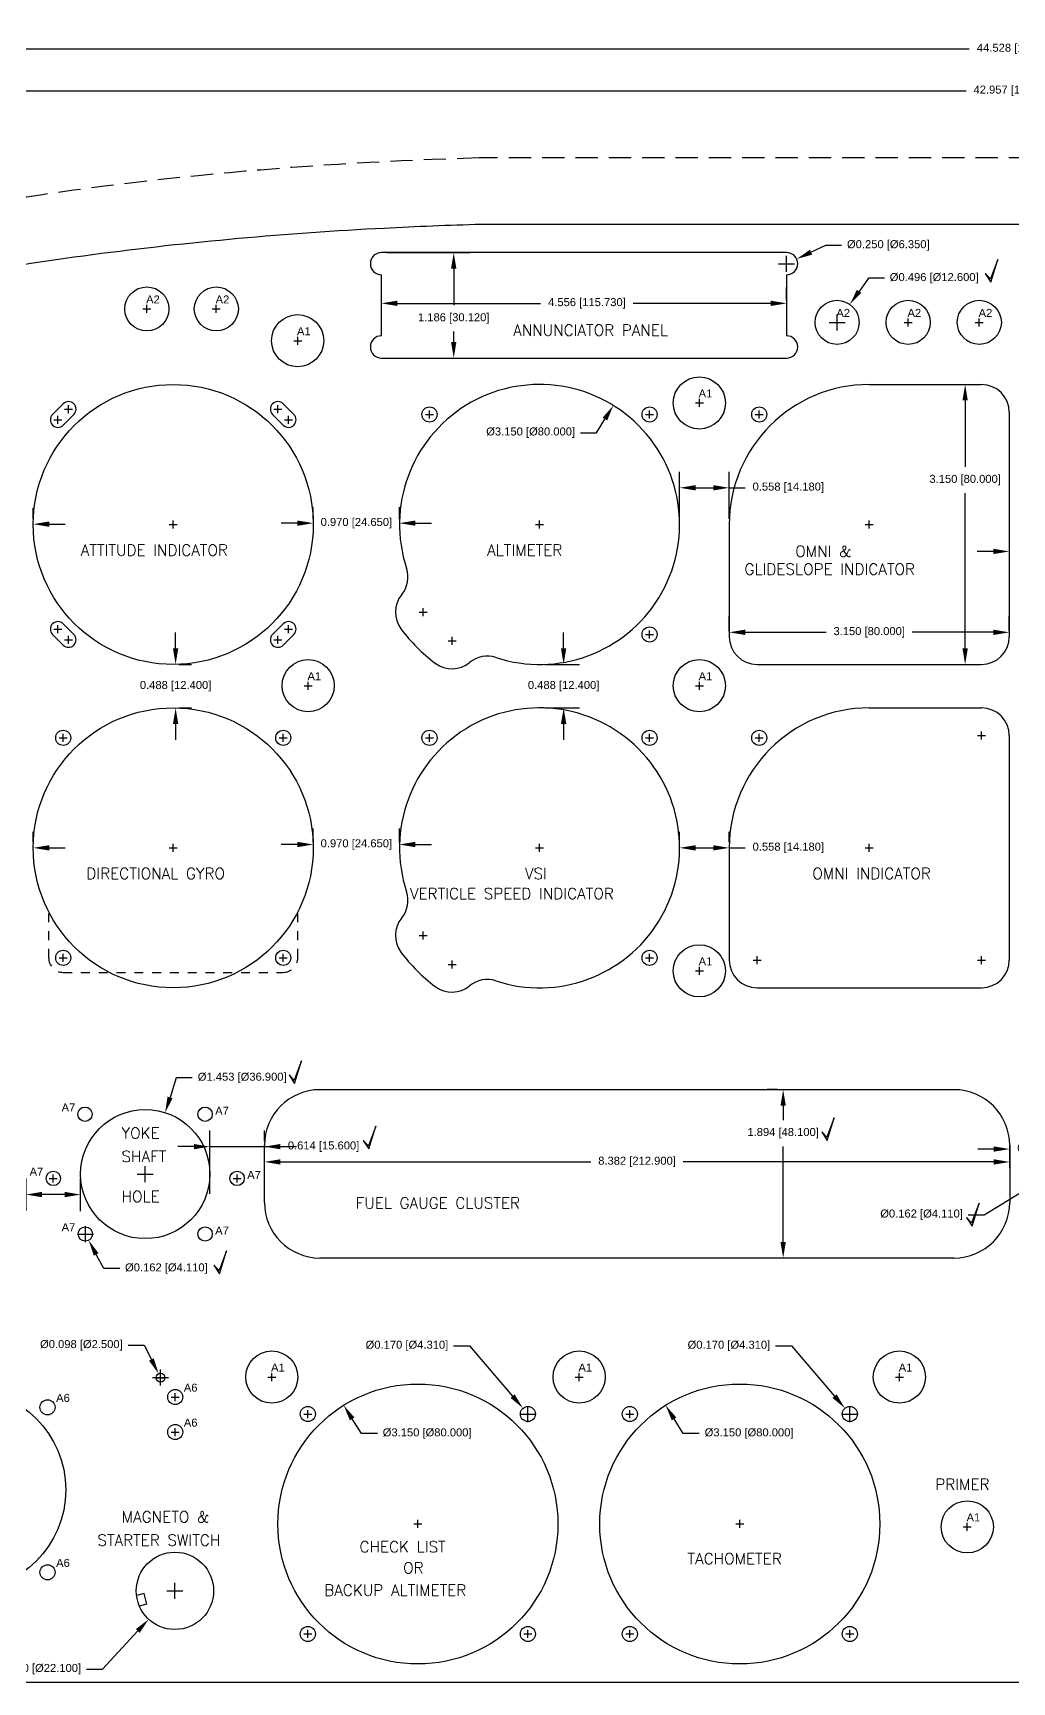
# Model space of a CAD drawing. Header units: inches. Extents: x -0.8 to 46.4, y 13.3 to 37.4.
# Drawn here: x 13.02 to 24.03, y 17.39 to 35.95 of the extents above; entities that cross this region are included whole.
import ezdxf

# ---------------------------------------------------------------- set-up
doc = ezdxf.new("R2010")
doc.units = ezdxf.units.IN
doc.header["$MEASUREMENT"] = 0
doc.header["$PDSIZE"] = -5
doc.linetypes.add('DASHED', pattern=[0.375, 0.25, -0.125])
doc.linetypes.add('HIDDEN', pattern=[0.375, 0.25, -0.125])
doc.layers.get('Defpoints').update_dxf_attribs({"color": 5})
doc.styles.add('ROMANT', font='romant', dxfattribs={"height": 0.11})
doc.styles.get("Standard").update_dxf_attribs({"font": 'arial.ttf'})
doc.dimstyles.get("Standard").update_dxf_attribs({"dimtxt": 0.09, "dimasz": 0.18, "dimexe": 0.18, "dimexo": 0.0625, "dimgap": 0.09, "dimtad": 0, "dimtih": 1, "dimtoh": 1, "dimdec": 3, "dimzin": 0, "dimdsep": 46, "dimtxsty": 'Standard', "dimcen": 0.09, "dimadec": 0, "dimazin": 0, "dimtfac": 1, "dimtdec": 4, "dimtofl": 0, "dimtmove": 0, "dimatfit": 3, "dimfxl": 1, "dimtolj": 1, "dimtzin": 0, "dimarcsym": 0})

# ---------------------------------------------------------------- blocks, each defined once
blk = doc.blocks.new('*D203')
at = {"color": 0, "lineweight": -2}
for p, q in [((16.939, 32.944), (16.939, 33.084)), ((21.496, 32.944), (21.496, 33.084)), ((17.119, 32.904), (18.728, 32.904)), ((21.316, 32.904), (19.772, 32.904))]:
    blk.add_line(p, q, dxfattribs=at)
at = {"color": 0}
for points in [[(17.119, 32.934), (17.119, 32.874), (16.939, 32.904)], [(21.316, 32.874), (21.316, 32.934), (21.496, 32.904)]]:
    blk.add_solid(points, dxfattribs=at)
at = {"layer": 'Defpoints', "color": 0}
for p in [(16.939, 32.882), (21.496, 32.904), (21.496, 32.882)]:
    blk.add_point(p, dxfattribs=at)
at = {"color": 0, "insert": (19.25, 32.904), "char_height": 0.09, "attachment_point": 5}
blk.add_mtext('\\A1;4.556 [115.730]', dxfattribs=at)
blk = doc.blocks.new('*D204')
at = {"color": 0, "lineweight": -2}
for p, q in [((17.002, 33.475), (17.932, 33.475)), ((17.752, 33.295), (17.752, 32.882)), ((17.752, 32.469), (17.752, 32.587)), ((17.002, 32.289), (17.932, 32.289))]:
    blk.add_line(p, q, dxfattribs=at)
at = {"color": 0}
for points in [[(17.782, 33.295), (17.722, 33.295), (17.752, 33.475)], [(17.722, 32.469), (17.782, 32.469), (17.752, 32.289)]]:
    blk.add_solid(points, dxfattribs=at)
at = {"layer": 'Defpoints', "color": 0}
for p in [(16.939, 33.475), (16.939, 32.289), (17.752, 32.289)]:
    blk.add_point(p, dxfattribs=at)
at = {"color": 0, "insert": (17.752, 32.734), "char_height": 0.09, "attachment_point": 5}
blk.add_mtext('\\A1;1.186 [30.120]', dxfattribs=at)
blk = doc.blocks.new('*D227')
at = {"color": 0, "lineweight": -2}
for p, q in [((18.988, 29.022), (18.988, 29.202)), ((18.78, 28.842), (19.168, 28.842)), ((18.78, 28.353), (19.168, 28.353)), ((18.988, 28.173), (18.988, 27.993))]:
    blk.add_line(p, q, dxfattribs=at)
at = {"color": 0}
for points in [[(18.958, 29.022), (19.018, 29.022), (18.988, 28.842)], [(19.018, 28.173), (18.958, 28.173), (18.988, 28.353)]]:
    blk.add_solid(points, dxfattribs=at)
at = {"layer": 'Defpoints', "color": 0}
for p in [(18.717, 28.842), (18.988, 28.842), (18.717, 28.353)]:
    blk.add_point(p, dxfattribs=at)
at = {"color": 0, "insert": (18.988, 28.597), "char_height": 0.09, "attachment_point": 5}
blk.add_mtext('\\A1;0.488 [12.400]', dxfattribs=at)
blk = doc.blocks.new('*D228')
at = {"color": 0, "lineweight": -2}
for p, q in [((19.357, 31.449), (19.452, 31.602)), ((19.177, 31.449), (19.357, 31.449))]:
    blk.add_line(p, q, dxfattribs=at)
at = {"color": 0}
blk.add_solid([(19.478, 31.586), (19.427, 31.618), (19.547, 31.755)], dxfattribs=at)
at = {"layer": 'Defpoints', "color": 0}
for p in [(19.547, 31.755), (17.887, 29.078)]:
    blk.add_point(p, dxfattribs=at)
at = {"color": 0, "insert": (18.617, 31.449), "char_height": 0.09, "attachment_point": 5}
blk.add_mtext('\\A1;%%c3.150 [%%c80.000]', dxfattribs=at)
blk = doc.blocks.new('*D230')
at = {"color": 0, "lineweight": -2}
for p, q in [((20.292, 30.479), (20.292, 31.009)), ((20.85, 30.479), (20.85, 31.009)), ((20.472, 30.829), (20.67, 30.829)), ((20.85, 30.829), (21.03, 30.829))]:
    blk.add_line(p, q, dxfattribs=at)
at = {"color": 0}
for points in [[(20.472, 30.859), (20.472, 30.799), (20.292, 30.829)], [(20.67, 30.799), (20.67, 30.859), (20.85, 30.829)]]:
    blk.add_solid(points, dxfattribs=at)
at = {"layer": 'Defpoints', "color": 0}
for p in [(20.85, 30.829), (20.292, 30.416), (20.85, 30.416)]:
    blk.add_point(p, dxfattribs=at)
at = {"color": 0, "insert": (21.515, 30.829), "char_height": 0.09, "attachment_point": 5}
blk.add_mtext('\\A1;0.558 [14.180]', dxfattribs=at)
blk = doc.blocks.new('*D238')
at = {"color": 0, "lineweight": -2}
for p, q in [((20.85, 29.217), (20.85, 29.383)), ((24, 29.217), (24, 29.383)), ((21.03, 29.203), (21.94, 29.203)), ((23.82, 29.203), (22.91, 29.203))]:
    blk.add_line(p, q, dxfattribs=at)
at = {"color": 0}
for points in [[(21.03, 29.233), (21.03, 29.173), (20.85, 29.203)], [(23.82, 29.173), (23.82, 29.233), (24, 29.203)]]:
    blk.add_solid(points, dxfattribs=at)
at = {"layer": 'Defpoints', "color": 0}
for p in [(20.85, 29.154), (24, 29.203), (24, 29.154)]:
    blk.add_point(p, dxfattribs=at)
at = {"color": 0, "insert": (22.425, 29.203), "char_height": 0.09, "attachment_point": 5}
blk.add_mtext('\\A1;3.150 [80.000]', dxfattribs=at)
blk = doc.blocks.new('*D239')
at = {"color": 0, "lineweight": -2}
for p, q in [((23.119, 31.991), (23.684, 31.991)), ((23.504, 31.811), (23.504, 31.064)), ((23.504, 29.022), (23.504, 30.768)), ((23.119, 28.842), (23.684, 28.842))]:
    blk.add_line(p, q, dxfattribs=at)
at = {"color": 0}
for points in [[(23.534, 31.811), (23.474, 31.811), (23.504, 31.991)], [(23.474, 29.022), (23.534, 29.022), (23.504, 28.842)]]:
    blk.add_solid(points, dxfattribs=at)
at = {"layer": 'Defpoints', "color": 0}
for p in [(23.056, 31.991), (23.056, 28.842), (23.504, 28.842)]:
    blk.add_point(p, dxfattribs=at)
at = {"color": 0, "insert": (23.504, 30.916), "char_height": 0.09, "attachment_point": 5}
blk.add_mtext('\\A1;3.150 [80.000]', dxfattribs=at)
blk = doc.blocks.new('*D259')
at = {"color": 0, "lineweight": -2}
for p, q in [((22.416, 33.186), (22.311, 33.039)), ((22.596, 33.186), (22.416, 33.186))]:
    blk.add_line(p, q, dxfattribs=at)
at = {"color": 0}
for p, q in [((21.973, 32.69), (22.153, 32.69)), ((22.063, 32.6), (22.063, 32.78))]:
    blk.add_line(p, q, dxfattribs=at)
blk.add_solid([(22.287, 33.056), (22.336, 33.022), (22.207, 32.892)], dxfattribs=at)
at = {"layer": 'Defpoints', "color": 0}
for p in [(22.207, 32.892), (21.92, 32.488)]:
    blk.add_point(p, dxfattribs=at)
at = {"color": 0, "insert": (23.156, 33.186), "char_height": 0.09, "attachment_point": 5}
blk.add_mtext('\\A1;%%c0.496 [%%c12.600]', dxfattribs=at)
blk = doc.blocks.new('*D304')
at = {"color": 0}
for p, q in [((21.496, 33.26), (21.496, 33.44)), ((21.406, 33.35), (21.586, 33.35))]:
    blk.add_line(p, q, dxfattribs=at)
at = {"color": 0, "lineweight": -2}
for p, q in [((21.934, 33.556), (21.772, 33.48)), ((22.114, 33.556), (21.934, 33.556))]:
    blk.add_line(p, q, dxfattribs=at)
at = {"color": 0}
blk.add_solid([(21.759, 33.507), (21.784, 33.452), (21.609, 33.403)], dxfattribs=at)
at = {"layer": 'Defpoints', "color": 0}
for p in [(21.609, 33.403), (21.382, 33.297)]:
    blk.add_point(p, dxfattribs=at)
at = {"color": 0, "insert": (22.64, 33.556), "char_height": 0.09, "attachment_point": 5}
blk.add_mtext('\\A1;%%c0.250 [%%c6.350]', dxfattribs=at)
blk = doc.blocks.new('*D507')
at = {"color": 0}
for p, q in [((24.255, 23.034), (24.435, 23.034)), ((24.345, 22.944), (24.345, 23.124))]:
    blk.add_line(p, q, dxfattribs=at)
at = {"color": 0, "lineweight": -2}
for p, q in [((23.719, 22.651), (24.122, 22.898)), ((23.539, 22.651), (23.719, 22.651))]:
    blk.add_line(p, q, dxfattribs=at)
at = {"color": 0}
blk.add_solid([(24.138, 22.872), (24.107, 22.924), (24.276, 22.992)], dxfattribs=at)
at = {"layer": 'Defpoints', "color": 0}
for p in [(24.414, 23.077), (24.276, 22.992)]:
    blk.add_point(p, dxfattribs=at)
at = {"color": 0, "insert": (23.014, 22.651), "char_height": 0.09, "attachment_point": 5}
blk.add_mtext('\\A1;%%c0.162 [%%c4.110]', dxfattribs=at)
blk = doc.blocks.new('*D509')
at = {"color": 0, "lineweight": -2}
for p, q in [((21.395, 24.058), (21.277, 24.058)), ((21.457, 23.878), (21.457, 23.716)), ((21.457, 22.344), (21.457, 23.42)), ((21.395, 22.164), (21.277, 22.164))]:
    blk.add_line(p, q, dxfattribs=at)
at = {"color": 0}
for points in [[(21.487, 23.878), (21.427, 23.878), (21.457, 24.058)], [(21.427, 22.344), (21.487, 22.344), (21.457, 22.164)]]:
    blk.add_solid(points, dxfattribs=at)
at = {"layer": 'Defpoints', "color": 0}
for p in [(21.457, 24.058), (21.457, 22.164), (21.457, 22.164)]:
    blk.add_point(p, dxfattribs=at)
at = {"color": 0, "insert": (21.457, 23.568), "char_height": 0.09, "attachment_point": 5}
blk.add_mtext('\\A1;1.894 [48.100]', dxfattribs=at)
blk = doc.blocks.new('*D511')
at = {"color": 0, "lineweight": -2}
for p, q in [((14.632, 24.19), (14.561, 23.97)), ((14.812, 24.19), (14.632, 24.19))]:
    blk.add_line(p, q, dxfattribs=at)
at = {"color": 0}
for p, q in [((14.282, 23.018), (14.282, 23.198)), ((14.192, 23.108), (14.372, 23.108))]:
    blk.add_line(p, q, dxfattribs=at)
blk.add_solid([(14.533, 23.98), (14.59, 23.961), (14.506, 23.799)], dxfattribs=at)
at = {"layer": 'Defpoints', "color": 0}
for p in [(14.506, 23.799), (14.059, 22.417)]:
    blk.add_point(p, dxfattribs=at)
at = {"color": 0, "insert": (15.373, 24.19), "char_height": 0.09, "attachment_point": 5}
blk.add_mtext('\\A1;%%c1.453 [%%c36.900]', dxfattribs=at)
blk = doc.blocks.new('*D512')
at = {"color": 0, "lineweight": -2}
for p, q in [((12.942, 22.695), (12.942, 23.058)), ((13.556, 22.692), (13.556, 23.058)), ((12.942, 22.878), (12.762, 22.878)), ((13.376, 22.878), (13.122, 22.878))]:
    blk.add_line(p, q, dxfattribs=at)
at = {"color": 0}
for points in [[(13.122, 22.908), (13.122, 22.848), (12.942, 22.878)], [(13.376, 22.848), (13.376, 22.908), (13.556, 22.878)]]:
    blk.add_solid(points, dxfattribs=at)
at = {"layer": 'Defpoints', "color": 0}
for p in [(12.942, 22.878), (12.942, 22.632), (13.556, 22.63)]:
    blk.add_point(p, dxfattribs=at)
at = {"color": 0, "insert": (12.277, 22.878), "char_height": 0.09, "attachment_point": 5}
blk.add_mtext('\\A1;0.614 [15.600]', dxfattribs=at)
blk = doc.blocks.new('*D513')
at = {"color": 0, "lineweight": -2}
for p, q in [((15.009, 22.887), (15.009, 23.597)), ((15.623, 23.48), (15.623, 23.597)), ((14.829, 23.417), (14.649, 23.417)), ((15.009, 23.417), (15.623, 23.417)), ((15.623, 23.417), (15.803, 23.417)), ((15.803, 23.417), (15.983, 23.417))]:
    blk.add_line(p, q, dxfattribs=at)
at = {"color": 0}
for points in [[(14.829, 23.387), (14.829, 23.447), (15.009, 23.417)], [(15.803, 23.447), (15.803, 23.387), (15.623, 23.417)]]:
    blk.add_solid(points, dxfattribs=at)
at = {"layer": 'Defpoints', "color": 0}
for p in [(15.623, 23.417), (15.623, 23.417), (15.009, 22.825)]:
    blk.add_point(p, dxfattribs=at)
at = {"color": 0, "insert": (16.288, 23.417), "char_height": 0.09, "attachment_point": 5}
blk.add_mtext('\\A1;0.614 [15.600]', dxfattribs=at)
blk = doc.blocks.new('*D517')
at = {"color": 0}
for p, q in [((13.609, 22.344), (13.609, 22.524)), ((13.519, 22.434), (13.699, 22.434))]:
    blk.add_line(p, q, dxfattribs=at)
at = {"color": 0, "lineweight": -2}
for p, q in [((13.815, 22.045), (13.731, 22.204)), ((13.995, 22.045), (13.815, 22.045))]:
    blk.add_line(p, q, dxfattribs=at)
at = {"color": 0}
blk.add_solid([(13.757, 22.218), (13.704, 22.19), (13.646, 22.363)], dxfattribs=at)
at = {"layer": 'Defpoints', "color": 0}
for p in [(13.571, 22.506), (13.646, 22.363)]:
    blk.add_point(p, dxfattribs=at)
at = {"color": 0, "insert": (14.52, 22.045), "char_height": 0.09, "attachment_point": 5}
blk.add_mtext('\\A1;%%c0.162 [%%c4.110]', dxfattribs=at)
blk = doc.blocks.new('*D522')
at = {"color": 0, "lineweight": -2}
for p, q in [((12.052, 26.841), (12.052, 26.958)), ((13.022, 26.841), (13.022, 26.958)), ((11.872, 26.778), (11.692, 26.778)), ((13.202, 26.778), (13.382, 26.778))]:
    blk.add_line(p, q, dxfattribs=at)
at = {"color": 0}
for points in [[(11.872, 26.748), (11.872, 26.808), (12.052, 26.778)], [(13.202, 26.808), (13.202, 26.748), (13.022, 26.778)]]:
    blk.add_solid(points, dxfattribs=at)
at = {"layer": 'Defpoints', "color": 0}
for p in [(12.052, 26.778), (13.022, 26.778), (13.022, 26.778)]:
    blk.add_point(p, dxfattribs=at)
at = {"color": 0, "insert": (12.537, 26.778), "char_height": 0.09, "attachment_point": 5}
blk.add_mtext('\\A1;0.970 [24.650]', dxfattribs=at)
blk = doc.blocks.new('*D523')
at = {"color": 0, "lineweight": -2}
for p, q in [((12.052, 30.479), (12.052, 30.6)), ((13.022, 30.479), (13.022, 30.6)), ((11.872, 30.42), (11.692, 30.42)), ((13.202, 30.42), (13.382, 30.42))]:
    blk.add_line(p, q, dxfattribs=at)
at = {"color": 0}
for points in [[(11.872, 30.39), (11.872, 30.45), (12.052, 30.42)], [(13.202, 30.45), (13.202, 30.39), (13.022, 30.42)]]:
    blk.add_solid(points, dxfattribs=at)
at = {"layer": 'Defpoints', "color": 0}
for p in [(12.052, 30.416), (13.022, 30.42), (13.022, 30.416)]:
    blk.add_point(p, dxfattribs=at)
at = {"color": 0, "insert": (12.537, 30.42), "char_height": 0.09, "attachment_point": 5}
blk.add_mtext('\\A1;0.970 [24.650]', dxfattribs=at)
blk = doc.blocks.new('*D524')
at = {"color": 0, "lineweight": -2}
for p, q in [((16.172, 30.479), (16.172, 30.611)), ((17.142, 30.479), (17.142, 30.611)), ((15.992, 30.431), (15.812, 30.431)), ((17.322, 30.431), (17.502, 30.431))]:
    blk.add_line(p, q, dxfattribs=at)
at = {"color": 0}
for points in [[(15.992, 30.401), (15.992, 30.461), (16.172, 30.431)], [(17.322, 30.461), (17.322, 30.401), (17.142, 30.431)]]:
    blk.add_solid(points, dxfattribs=at)
at = {"layer": 'Defpoints', "color": 0}
for p in [(17.142, 30.431), (16.172, 30.416), (17.142, 30.416)]:
    blk.add_point(p, dxfattribs=at)
at = {"color": 0, "insert": (16.657, 30.431), "char_height": 0.09, "attachment_point": 5}
blk.add_mtext('\\A1;0.970 [24.650]', dxfattribs=at)
blk = doc.blocks.new('*D525')
at = {"color": 0, "lineweight": -2}
for p, q in [((16.172, 26.841), (16.172, 26.996)), ((17.142, 26.841), (17.142, 26.996)), ((15.992, 26.816), (15.812, 26.816)), ((17.322, 26.816), (17.502, 26.816))]:
    blk.add_line(p, q, dxfattribs=at)
at = {"color": 0}
for points in [[(15.992, 26.786), (15.992, 26.846), (16.172, 26.816)], [(17.322, 26.846), (17.322, 26.786), (17.142, 26.816)]]:
    blk.add_solid(points, dxfattribs=at)
at = {"layer": 'Defpoints', "color": 0}
for p in [(16.172, 26.778), (17.142, 26.816), (17.142, 26.778)]:
    blk.add_point(p, dxfattribs=at)
at = {"color": 0, "insert": (16.657, 26.816), "char_height": 0.09, "attachment_point": 5}
blk.add_mtext('\\A1;0.970 [24.650]', dxfattribs=at)
blk = doc.blocks.new('*D526')
at = {"color": 0, "lineweight": -2}
for p, q in [((20.292, 26.841), (20.292, 26.958)), ((20.85, 26.841), (20.85, 26.958)), ((20.472, 26.778), (20.67, 26.778)), ((20.85, 26.778), (21.03, 26.778))]:
    blk.add_line(p, q, dxfattribs=at)
at = {"color": 0}
for points in [[(20.472, 26.808), (20.472, 26.748), (20.292, 26.778)], [(20.67, 26.748), (20.67, 26.808), (20.85, 26.778)]]:
    blk.add_solid(points, dxfattribs=at)
at = {"layer": 'Defpoints', "color": 0}
for p in [(20.292, 26.778), (20.85, 26.778), (20.85, 26.778)]:
    blk.add_point(p, dxfattribs=at)
at = {"color": 0, "insert": (21.515, 26.778), "char_height": 0.09, "attachment_point": 5}
blk.add_mtext('\\A1;0.558 [14.180]', dxfattribs=at)
blk = doc.blocks.new('*D527')
at = {"color": 0, "lineweight": -2}
for p, q in [((24, 31.309), (24, 29.933)), ((25.4, 31.309), (25.4, 29.933)), ((23.82, 30.113), (23.64, 30.113)), ((25.58, 30.113), (25.76, 30.113))]:
    blk.add_line(p, q, dxfattribs=at)
at = {"color": 0}
for points in [[(23.82, 30.083), (23.82, 30.143), (24, 30.113)], [(25.58, 30.143), (25.58, 30.083), (25.4, 30.113)]]:
    blk.add_solid(points, dxfattribs=at)
at = {"layer": 'Defpoints', "color": 0}
for p in [(24, 31.372), (25.4, 31.372), (25.4, 30.113)]:
    blk.add_point(p, dxfattribs=at)
at = {"color": 0, "insert": (24.7, 30.113), "char_height": 0.09, "attachment_point": 5}
blk.add_mtext('\\A1;1.400 [35.550]', dxfattribs=at)
blk = doc.blocks.new('*D607')
at = {"color": 0, "lineweight": -2}
for p, q in [((16.713, 20.189), (16.609, 20.354)), ((16.893, 20.189), (16.713, 20.189))]:
    blk.add_line(p, q, dxfattribs=at)
at = {"color": 0}
blk.add_solid([(16.635, 20.37), (16.584, 20.338), (16.514, 20.507)], dxfattribs=at)
at = {"layer": 'Defpoints', "color": 0}
for p in [(16.514, 20.507), (18.184, 17.836)]:
    blk.add_point(p, dxfattribs=at)
at = {"color": 0, "insert": (17.453, 20.189), "char_height": 0.09, "attachment_point": 5}
blk.add_mtext('\\A1;%%c3.150 [%%c80.000]', dxfattribs=at)
blk = doc.blocks.new('*D609')
at = {"color": 0, "lineweight": -2}
for p, q in [((17.751, 21.175), (17.931, 21.175)), ((17.931, 21.175), (18.414, 20.61))]:
    blk.add_line(p, q, dxfattribs=at)
at = {"color": 0}
for p, q in [((18.496, 20.409), (18.676, 20.409)), ((18.586, 20.319), (18.586, 20.499))]:
    blk.add_line(p, q, dxfattribs=at)
blk.add_solid([(18.391, 20.591), (18.437, 20.63), (18.531, 20.474)], dxfattribs=at)
at = {"layer": 'Defpoints', "color": 0}
for p in [(18.531, 20.474), (18.641, 20.345)]:
    blk.add_point(p, dxfattribs=at)
at = {"color": 0, "insert": (17.226, 21.175), "char_height": 0.09, "attachment_point": 5}
blk.add_mtext('\\A1;%%c0.170 [%%c4.310]', dxfattribs=at)
blk = doc.blocks.new('*D610')
at = {"color": 0, "lineweight": -2}
for p, q in [((21.372, 21.175), (21.552, 21.175)), ((21.552, 21.175), (22.035, 20.61))]:
    blk.add_line(p, q, dxfattribs=at)
at = {"color": 0}
for p, q in [((22.117, 20.409), (22.297, 20.409)), ((22.207, 20.319), (22.207, 20.499))]:
    blk.add_line(p, q, dxfattribs=at)
blk.add_solid([(22.012, 20.591), (22.058, 20.63), (22.152, 20.474)], dxfattribs=at)
at = {"layer": 'Defpoints', "color": 0}
for p in [(22.152, 20.474), (22.262, 20.345)]:
    blk.add_point(p, dxfattribs=at)
at = {"color": 0, "insert": (20.847, 21.175), "char_height": 0.09, "attachment_point": 5}
blk.add_mtext('\\A1;%%c0.170 [%%c4.310]', dxfattribs=at)
blk = doc.blocks.new('*D611')
at = {"color": 0, "lineweight": -2}
for p, q in [((20.333, 20.189), (20.23, 20.354)), ((20.513, 20.189), (20.333, 20.189))]:
    blk.add_line(p, q, dxfattribs=at)
at = {"color": 0}
blk.add_solid([(20.256, 20.37), (20.205, 20.338), (20.135, 20.507)], dxfattribs=at)
at = {"layer": 'Defpoints', "color": 0}
for p in [(20.135, 20.507), (21.805, 17.836)]:
    blk.add_point(p, dxfattribs=at)
at = {"color": 0, "insert": (21.074, 20.189), "char_height": 0.09, "attachment_point": 5}
blk.add_mtext('\\A1;%%c3.150 [%%c80.000]', dxfattribs=at)
blk = doc.blocks.new('*D616')
at = {"color": 0, "lineweight": -2}
for p, q in [((14.09, 21.182), (14.27, 21.182)), ((14.27, 21.182), (14.351, 21.022))]:
    blk.add_line(p, q, dxfattribs=at)
at = {"color": 0}
for p, q in [((14.365, 20.818), (14.545, 20.818)), ((14.455, 20.728), (14.455, 20.908))]:
    blk.add_line(p, q, dxfattribs=at)
blk.add_solid([(14.325, 21.008), (14.378, 21.036), (14.433, 20.862)], dxfattribs=at)
at = {"layer": 'Defpoints', "color": 0}
for p in [(14.433, 20.862), (14.478, 20.774)]:
    blk.add_point(p, dxfattribs=at)
at = {"color": 0, "insert": (13.564, 21.182), "char_height": 0.09, "attachment_point": 5}
blk.add_mtext('\\A1;%%c0.098 [%%c2.500]', dxfattribs=at)
blk = doc.blocks.new('*D631')
at = {"color": 0}
for p, q in [((14.526, 18.42), (14.706, 18.42)), ((14.616, 18.33), (14.616, 18.51))]:
    blk.add_line(p, q, dxfattribs=at)
at = {"color": 0, "lineweight": -2}
for p, q in [((13.801, 17.539), (14.199, 17.968)), ((13.621, 17.539), (13.801, 17.539))]:
    blk.add_line(p, q, dxfattribs=at)
at = {"color": 0}
blk.add_solid([(14.221, 17.948), (14.177, 17.989), (14.321, 18.1)], dxfattribs=at)
at = {"layer": 'Defpoints', "color": 0}
for p in [(14.912, 18.739), (14.321, 18.1)]:
    blk.add_point(p, dxfattribs=at)
at = {"color": 0, "insert": (13.061, 17.539), "char_height": 0.09, "attachment_point": 5}
blk.add_mtext('\\A1;%%c0.870 [%%c22.100]', dxfattribs=at)
blk = doc.blocks.new('*D653')
at = {"color": 0, "lineweight": -2}
for p, q in [((23.825, 23.39), (23.645, 23.39)), ((25.16, 23.39), (25.34, 23.39)), ((24.005, 23.34), (24.005, 23.21)), ((24.98, 23.34), (24.98, 23.21))]:
    blk.add_line(p, q, dxfattribs=at)
at = {"color": 0}
for points in [[(23.825, 23.36), (23.825, 23.42), (24.005, 23.39)], [(25.16, 23.42), (25.16, 23.36), (24.98, 23.39)]]:
    blk.add_solid(points, dxfattribs=at)
at = {"layer": 'Defpoints', "color": 0}
for p in [(24.005, 23.403), (24.98, 23.403), (24.98, 23.39)]:
    blk.add_point(p, dxfattribs=at)
at = {"color": 0, "insert": (24.493, 23.39), "char_height": 0.09, "attachment_point": 5}
blk.add_mtext('\\A1;0.976 [24.780]', dxfattribs=at)
blk = doc.blocks.new('*D654')
at = {"color": 0, "lineweight": -2}
for p, q in [((15.623, 23.173), (15.623, 23.425)), ((24.005, 23.173), (24.005, 23.425)), ((15.803, 23.245), (19.294, 23.245)), ((23.825, 23.245), (20.334, 23.245))]:
    blk.add_line(p, q, dxfattribs=at)
at = {"color": 0}
for points in [[(15.803, 23.275), (15.803, 23.215), (15.623, 23.245)], [(23.825, 23.215), (23.825, 23.275), (24.005, 23.245)]]:
    blk.add_solid(points, dxfattribs=at)
at = {"layer": 'Defpoints', "color": 0}
for p in [(24.005, 23.245), (15.623, 23.11), (24.005, 23.11)]:
    blk.add_point(p, dxfattribs=at)
at = {"color": 0, "insert": (19.814, 23.245), "char_height": 0.09, "attachment_point": 5}
blk.add_mtext('\\A1;8.382 [212.900]', dxfattribs=at)
blk = doc.blocks.new('*D662')
at = {"color": 0, "lineweight": -2}
for p, q in [((14.624, 29.022), (14.624, 29.202)), ((14.66, 28.842), (14.804, 28.842)), ((14.66, 28.353), (14.804, 28.353)), ((14.624, 28.173), (14.624, 27.993))]:
    blk.add_line(p, q, dxfattribs=at)
at = {"color": 0}
for points in [[(14.594, 29.022), (14.654, 29.022), (14.624, 28.842)], [(14.654, 28.173), (14.594, 28.173), (14.624, 28.353)]]:
    blk.add_solid(points, dxfattribs=at)
at = {"layer": 'Defpoints', "color": 0}
for p in [(14.597, 28.842), (14.597, 28.353), (14.624, 28.353)]:
    blk.add_point(p, dxfattribs=at)
at = {"color": 0, "insert": (14.624, 28.597), "char_height": 0.09, "attachment_point": 5}
blk.add_mtext('\\A1;0.488 [12.400]', dxfattribs=at)
blk = doc.blocks.new('*D727')
at = {"color": 0, "lineweight": -2}
for p, q in [((1.879, 35.293), (1.879, 35.946)), ((46.406, 35.293), (46.406, 35.946)), ((2.059, 35.766), (23.551, 35.766)), ((46.226, 35.766), (24.734, 35.766))]:
    blk.add_line(p, q, dxfattribs=at)
at = {"color": 0}
for points in [[(2.059, 35.796), (2.059, 35.736), (1.879, 35.766)], [(46.226, 35.736), (46.226, 35.796), (46.406, 35.766)]]:
    blk.add_solid(points, dxfattribs=at)
at = {"layer": 'Defpoints', "color": 0}
for p in [(46.406, 35.766), (1.879, 35.231), (46.406, 35.231)]:
    blk.add_point(p, dxfattribs=at)
at = {"color": 0, "insert": (24.143, 35.766), "char_height": 0.09, "attachment_point": 5}
blk.add_mtext('\\A1;44.528 [1131.010]', dxfattribs=at)
blk = doc.blocks.new('*D728')
at = {"color": 0, "lineweight": -2}
for p, q in [((2.627, 34.797), (2.627, 35.475)), ((45.583, 34.797), (45.583, 35.475)), ((2.807, 35.295), (23.514, 35.295)), ((45.403, 35.295), (24.696, 35.295))]:
    blk.add_line(p, q, dxfattribs=at)
at = {"color": 0}
for points in [[(2.807, 35.325), (2.807, 35.265), (2.627, 35.295)], [(45.403, 35.265), (45.403, 35.325), (45.583, 35.295)]]:
    blk.add_solid(points, dxfattribs=at)
at = {"layer": 'Defpoints', "color": 0}
for p in [(45.583, 35.295), (2.627, 34.734), (45.583, 34.734)]:
    blk.add_point(p, dxfattribs=at)
at = {"color": 0, "insert": (24.105, 35.295), "char_height": 0.09, "attachment_point": 5}
blk.add_mtext('\\A1;42.957 [1091.110]', dxfattribs=at)

msp = doc.modelspace()

# ---------------------------------------------------------------- hatches: boundary and pattern name
h = msp.add_hatch()
h.set_pattern_fill('ANSI31', color=256, style=0)
h.set_pattern_definition([(45, (-0.17263, -0.03069), (-0.08838835, 0.08838835), [])])
h.paths.add_polyline_path([(23.7925, 33.1412), (23.8713, 33.3984), (23.7881, 33.1781), (23.7299, 33.2383)])

# ---------------------------------------------------------------- linework, layer by layer
at = {"linetype": 'HIDDEN'}
msp.add_line((30.2462, 34.5392), (18.0388, 34.5392), dxfattribs=at)
for p, q in [((30.225, 33.7915), (18.06, 33.7915)), ((21.4955, 33.4748), (16.9391, 33.4748)), ((23.8713, 33.3984), (23.7881, 33.1781)), ((23.7925, 33.1412), (23.8713, 33.3984)), ((16.9391, 32.539), (16.9391, 33.2248)), ((21.4955, 33.2248), (21.4955, 32.539)), ((23.7299, 33.2383), (23.7925, 33.1412)), ((23.7881, 33.1781), (23.7299, 33.2383)), ((14.2554, 32.8409), (14.3454, 32.8409)), ((14.3004, 32.7959), (14.3004, 32.8859)), ((15.0369, 32.8409), (15.1269, 32.8409)), ((15.0819, 32.7959), (15.0819, 32.8859)), ((22.0183, 32.69), (22.1083, 32.69)), ((22.0183, 32.69), (22.1083, 32.69)), ((22.0633, 32.645), (22.0633, 32.735)), ((22.0633, 32.645), (22.0633, 32.735)), ((22.8183, 32.69), (22.9083, 32.69)), ((22.8633, 32.645), (22.8633, 32.735)), ((23.6183, 32.69), (23.7083, 32.69)), ((23.6633, 32.645), (23.6633, 32.735)), ((15.9519, 32.4838), (16.0419, 32.4838)), ((15.9969, 32.4388), (15.9969, 32.5288)), ((16.9391, 32.289), (21.4955, 32.289)), ((22.4253, 31.9911), (23.6876, 31.9911)), ((13.24, 31.6538), (13.3598, 31.7736)), ((13.4198, 31.6687), (13.4198, 31.7587)), ((15.7748, 31.6687), (15.7748, 31.7587)), ((15.9546, 31.6538), (15.8347, 31.7736)), ((20.4695, 31.7832), (20.5595, 31.7832)), ((20.5145, 31.7382), (20.5145, 31.8282)), ((13.2549, 31.5938), (13.3449, 31.5938)), ((13.2999, 31.5488), (13.2999, 31.6388)), ((13.3598, 31.5339), (13.4797, 31.6538)), ((13.3748, 31.7137), (13.4648, 31.7137)), ((15.8347, 31.5339), (15.7148, 31.6538)), ((15.7298, 31.7137), (15.8198, 31.7137)), ((15.8496, 31.5938), (15.9396, 31.5938)), ((15.8946, 31.5488), (15.8946, 31.6388)), ((17.4348, 31.6538), (17.5248, 31.6538)), ((17.4798, 31.6088), (17.4798, 31.6988)), ((19.9097, 31.6538), (19.9997, 31.6538)), ((19.9547, 31.6088), (19.9547, 31.6988)), ((21.1429, 31.6538), (21.2329, 31.6538)), ((21.1879, 31.6088), (21.1879, 31.6988)), ((24.0001, 31.6786), (24.0001, 29.154)), ((14.5973, 30.3713), (14.5973, 30.4613)), ((18.7173, 30.3713), (18.7173, 30.4613)), ((22.4253, 30.3713), (22.4253, 30.4613)), ((14.5523, 30.4163), (14.6423, 30.4163)), ((18.6723, 30.4163), (18.7623, 30.4163)), ((20.8505, 30.4163), (20.8505, 29.154)), ((22.3803, 30.4163), (22.4703, 30.4163)), ((17.3633, 29.4291), (17.4533, 29.4291)), ((17.4083, 29.3841), (17.4083, 29.4741)), ((13.3598, 29.059), (13.24, 29.1789)), ((13.2549, 29.2388), (13.3449, 29.2388)), ((13.2999, 29.1938), (13.2999, 29.2838)), ((13.4797, 29.1789), (13.3598, 29.2987)), ((13.4198, 29.074), (13.4198, 29.164)), ((15.7148, 29.1789), (15.8347, 29.2987)), ((15.7748, 29.074), (15.7748, 29.164)), ((15.8347, 29.059), (15.9546, 29.1789)), ((15.8496, 29.2388), (15.9396, 29.2388)), ((15.8946, 29.1938), (15.8946, 29.2838)), ((17.7327, 29.0604), (17.7327, 29.1504)), ((19.9097, 29.1789), (19.9997, 29.1789)), ((19.9547, 29.1339), (19.9547, 29.2239)), ((13.3748, 29.119), (13.4648, 29.119)), ((15.7298, 29.119), (15.8198, 29.119)), ((17.6877, 29.1054), (17.7777, 29.1054)), ((21.163, 28.8415), (23.6876, 28.8415)), ((16.0699, 28.6027), (16.1599, 28.6027)), ((16.1149, 28.5577), (16.1149, 28.6477)), ((20.4695, 28.6027), (20.5595, 28.6027)), ((20.5145, 28.5577), (20.5145, 28.6477)), ((22.4253, 28.3532), (23.6876, 28.3532)), ((13.3148, 28.0159), (13.4048, 28.0159)), ((13.3598, 27.9709), (13.3598, 28.0609)), ((15.7897, 28.0159), (15.8797, 28.0159)), ((15.8347, 27.9709), (15.8347, 28.0609)), ((17.4348, 28.0159), (17.5248, 28.0159)), ((17.4798, 27.9709), (17.4798, 28.0609)), ((19.9097, 28.0159), (19.9997, 28.0159)), ((19.9547, 27.9709), (19.9547, 28.0609)), ((21.1429, 28.0159), (21.2329, 28.0159)), ((21.1879, 27.9709), (21.1879, 28.0609)), ((23.6426, 28.0407), (23.7326, 28.0407)), ((23.6876, 27.9957), (23.6876, 28.0857)), ((24.0001, 28.0407), (24.0001, 25.5161)), ((14.5523, 26.7784), (14.6423, 26.7784)), ((14.5973, 26.7334), (14.5973, 26.8234)), ((18.6723, 26.7784), (18.7623, 26.7784)), ((18.7173, 26.7334), (18.7173, 26.8234)), ((20.8505, 26.7784), (20.8505, 25.5161)), ((22.3803, 26.7784), (22.4703, 26.7784)), ((22.4253, 26.7334), (22.4253, 26.8234)), ((17.3633, 25.7912), (17.4533, 25.7912)), ((17.4083, 25.7462), (17.4083, 25.8362)), ((13.3148, 25.541), (13.4048, 25.541)), ((13.3598, 25.496), (13.3598, 25.586)), ((15.7897, 25.541), (15.8797, 25.541)), ((15.8347, 25.496), (15.8347, 25.586)), ((17.6877, 25.4675), (17.7777, 25.4675)), ((17.7327, 25.4225), (17.7327, 25.5125)), ((19.9097, 25.541), (19.9997, 25.541)), ((19.9547, 25.496), (19.9547, 25.586)), ((20.5145, 25.3494), (20.5145, 25.4394)), ((21.118, 25.5161), (21.208, 25.5161)), ((21.163, 25.4711), (21.163, 25.5611)), ((23.6426, 25.5161), (23.7326, 25.5161)), ((23.6876, 25.4711), (23.6876, 25.5611)), ((20.4695, 25.3944), (20.5595, 25.3944)), ((21.163, 25.2036), (23.6876, 25.2036)), ((16.0409, 24.384), (15.9577, 24.1637)), ((15.9621, 24.1267), (16.0409, 24.384)), ((15.8995, 24.2238), (15.9621, 24.1267)), ((15.9577, 24.1637), (15.8995, 24.2238)), ((23.3798, 24.0577), (16.2478, 24.0577)), ((16.8753, 23.6478), (16.792, 23.4275)), ((16.7965, 23.3905), (16.8753, 23.6478)), ((21.8911, 23.582), (21.9537, 23.4849)), ((21.9492, 23.5219), (21.8911, 23.582)), ((22.0325, 23.7422), (21.9492, 23.5219)), ((21.9537, 23.4849), (22.0325, 23.7422)), ((15.6228, 22.789), (15.6228, 23.4327)), ((16.7339, 23.4876), (16.7965, 23.3905)), ((16.792, 23.4275), (16.7339, 23.4876)), ((24.0048, 23.4327), (24.0048, 22.789)), ((13.2036, 23.0597), (13.2936, 23.0597)), ((13.2486, 23.0147), (13.2486, 23.1047)), ((14.2373, 23.1081), (14.3273, 23.1081)), ((14.2823, 23.0631), (14.2823, 23.1531)), ((15.2709, 23.0597), (15.3609, 23.0597)), ((15.3159, 23.0147), (15.3159, 23.1047)), ((23.6603, 22.7805), (23.577, 22.5602)), ((23.5815, 22.5232), (23.6603, 22.7805)), ((23.5189, 22.6203), (23.5815, 22.5232)), ((23.577, 22.5602), (23.5189, 22.6203)), ((15.0546, 22.0846), (15.1172, 21.9875)), ((15.1127, 22.0245), (15.0546, 22.0846)), ((15.196, 22.2448), (15.1127, 22.0245)), ((15.1172, 21.9875), (15.196, 22.2448)), ((23.3798, 22.164), (16.2478, 22.164)), ((14.4104, 20.8177), (14.5004, 20.8177)), ((14.4554, 20.7727), (14.4554, 20.8627)), ((15.6606, 20.8251), (15.7506, 20.8251)), ((15.7056, 20.7801), (15.7056, 20.8701)), ((19.1179, 20.8251), (19.2079, 20.8251)), ((19.1629, 20.7801), (19.1629, 20.8701)), ((22.7196, 20.8251), (22.8096, 20.8251)), ((22.7646, 20.7801), (22.7646, 20.8701)), ((14.5745, 20.5999), (14.6645, 20.5999)), ((14.6195, 20.5549), (14.6195, 20.6449)), ((16.0665, 20.4091), (16.1565, 20.4091)), ((16.1115, 20.3641), (16.1115, 20.4541)), ((18.5413, 20.4091), (18.6313, 20.4091)), ((18.5863, 20.3641), (18.5863, 20.4541)), ((19.6874, 20.4091), (19.7774, 20.4091)), ((19.7324, 20.3641), (19.7324, 20.4541)), ((22.1622, 20.4091), (22.2522, 20.4091)), ((22.2072, 20.3641), (22.2072, 20.4541)), ((14.6195, 20.1614), (14.6195, 20.2514)), ((14.5745, 20.2064), (14.6645, 20.2064)), ((17.3039, 19.1717), (17.3939, 19.1717)), ((17.3489, 19.1267), (17.3489, 19.2167)), ((20.9248, 19.1717), (21.0148, 19.1717)), ((20.9698, 19.1267), (20.9698, 19.2167)), ((23.4828, 19.1391), (23.5728, 19.1391)), ((23.5278, 19.0941), (23.5278, 19.1841)), ((14.2695, 18.3915), (14.1844, 18.3687)), ((14.3019, 18.2707), (14.2695, 18.3915)), ((14.5715, 18.4197), (14.6615, 18.4197)), ((14.6165, 18.3747), (14.6165, 18.4647)), ((14.3019, 18.2707), (14.2168, 18.2479)), ((16.0665, 17.9342), (16.1565, 17.9342)), ((16.1115, 17.8892), (16.1115, 17.9792)), ((18.5413, 17.9342), (18.6313, 17.9342)), ((18.5863, 17.8892), (18.5863, 17.9792)), ((19.6874, 17.9342), (19.7774, 17.9342)), ((19.7324, 17.8892), (19.7324, 17.9792)), ((22.1622, 17.9342), (22.2522, 17.9342)), ((22.2072, 17.8892), (22.2072, 17.9792)), ((4.0243, 17.3939), (44.2605, 17.3939))]:
    msp.add_line(p, q)
at = {"linetype": 'DASHED', "ltscale": 0.2}
for p, q in [((13.1963, 25.541), (13.1963, 26.0591)), ((15.9982, 25.541), (15.9982, 26.0591))]:
    msp.add_line(p, q, dxfattribs=at)
at = {"linetype": 'HIDDEN', "ltscale": 0.2}
msp.add_line((13.3598, 25.3775), (15.8347, 25.3775), dxfattribs=at)
for centre, radius in [((14.3004, 32.8409), 0.248), ((15.0819, 32.8409), 0.248), ((22.0633, 32.69), 0.248), ((22.8633, 32.69), 0.248), ((23.6633, 32.69), 0.248), ((15.9969, 32.4838), 0.2933), ((14.5973, 30.4163), 1.5748), ((20.5145, 31.7832), 0.2933), ((17.4798, 31.6538), 0.0848), ((19.9547, 31.6538), 0.0848), ((21.1879, 31.6538), 0.0848), ((19.9547, 29.1789), 0.0848), ((16.1149, 28.6027), 0.2933), ((20.5145, 28.6027), 0.2933), ((14.5973, 26.7784), 1.5748), ((13.3598, 28.0159), 0.0848), ((15.8347, 28.0159), 0.0848), ((17.4798, 28.0159), 0.0848), ((19.9547, 28.0159), 0.0848), ((21.1879, 28.0159), 0.0848), ((13.3598, 25.541), 0.0848), ((15.8347, 25.541), 0.0848), ((19.9547, 25.541), 0.0848), ((20.5145, 25.3944), 0.2933), ((13.6051, 23.7818), 0.0809), ((14.2823, 23.1081), 0.7264), ((14.956, 23.7818), 0.0809), ((13.2486, 23.0597), 0.0809), ((15.3159, 23.0597), 0.0809), ((13.6086, 22.4344), 0.0809), ((14.956, 22.4344), 0.0809), ((15.7056, 20.8251), 0.2933), ((19.1629, 20.8251), 0.2933), ((22.7646, 20.8251), 0.2933), ((14.4554, 20.8177), 0.0492), ((12.2553, 19.5565), 1.1339), ((14.6195, 20.5999), 0.0848), ((17.3489, 19.1717), 1.5748), ((20.9698, 19.1717), 1.5748), ((13.1834, 20.4846), 0.0848), ((16.1115, 20.4091), 0.0848), ((18.5863, 20.4091), 0.0848), ((19.7324, 20.4091), 0.0848), ((22.2072, 20.4091), 0.0848), ((14.6195, 20.2064), 0.0848), ((23.5278, 19.1391), 0.2933), ((14.6165, 18.4197), 0.435), ((13.1834, 18.6284), 0.0848), ((16.1115, 17.9342), 0.0848), ((18.5863, 17.9342), 0.0848), ((19.7324, 17.9342), 0.0848), ((22.2072, 17.9342), 0.0848)]:
    msp.add_circle(centre, radius)
for centre, radius, start, end in [((16.9391, 33.3498), 0.125, 90, 270), ((21.4955, 33.3498), 0.125, 270, 90), ((16.9391, 32.414), 0.125, 90, 270), ((21.4955, 32.414), 0.125, 270, 90), ((18.7173, 30.4163), 1.5748, 251.8645, 198.25088), ((22.4253, 30.4163), 1.5748, 90, 180), ((23.6876, 31.6786), 0.3125, 0, 90), ((13.4198, 31.7137), 0.0848, 315, 135), ((15.7748, 31.7137), 0.0848, 45, 225), ((13.2999, 31.5938), 0.0848, 135, 315), ((15.8946, 31.5938), 0.0848, 225, 45), ((16.9249, 29.8253), 0.3125, 320.66524, 18.25088), ((17.4083, 29.4291), 0.3125, 140.66524, 217.0238), ((13.2999, 29.2388), 0.0848, 45, 225), ((15.8946, 29.2388), 0.0848, 315, 135), ((13.4198, 29.119), 0.0848, 225, 45), ((15.7748, 29.119), 0.0848, 135, 315), ((18.7173, 30.4163), 1.952, 217.0238, 233.09158), ((21.163, 29.154), 0.3125, 180, 270), ((23.6876, 29.154), 0.3125, 270, 0), ((17.7327, 29.1054), 0.3125, 233.09158, 309.45014), ((18.1298, 28.6228), 0.3125, 71.8645, 129.45014), ((18.7173, 26.7784), 1.5748, 251.8645, 198.25088), ((22.4253, 26.7784), 1.5748, 90, 180), ((23.6876, 28.0407), 0.3125, 0, 90), ((16.9249, 26.1874), 0.3125, 320.66524, 18.25088), ((17.4083, 25.7912), 0.3125, 140.66524, 217.0238), ((18.7173, 26.7784), 1.952, 217.0238, 233.09158), ((21.163, 25.5161), 0.3125, 180, 270), ((23.6876, 25.5161), 0.3125, 270, 0), ((18.1298, 24.9849), 0.3125, 71.8645, 129.45014), ((17.7327, 25.4675), 0.3125, 233.09158, 309.45014), ((16.2478, 23.4327), 0.625, 90, 180), ((23.3798, 23.4327), 0.625, 0, 90), ((16.2478, 22.789), 0.625, 180, 270), ((23.3798, 22.789), 0.625, 270, 0)]:
    msp.add_arc(centre, radius, start, end)
for centre, start, end in [((13.3598, 25.541), 180, 270), ((15.8347, 25.541), 270, 0)]:
    msp.add_arc(centre, 0.1635, start, end, dxfattribs=at)
at = {"linetype": 'HIDDEN'}
msp.add_open_spline([(18.0388, 34.5392), (17.1008, 34.5126), (15.2228, 34.4046), (12.4169, 34.0543), (10.0965, 33.573), (8.27, 33.034), (7.375, 32.6921), (6.9333, 32.5056), (6.9333, 32.5056), (6.6374, 32.3549), (6.0471, 32.066), (5.2222, 31.5358), (4.4339, 30.9617), (3.6933, 30.3051), (3.0193, 29.5497), (2.4481, 28.6858), (2.0733, 27.6834), (1.8786, 26.9708), (1.8786, 26.5916)], degree=3, knots=[0, 0, 0, 0, 2.8151436, 5.6388539, 8.4766289, 9.9128695, 11.3479585, 11.3479585, 11.3479585, 11.3479585, 12.3478943, 13.317207, 14.2851929, 15.2715528, 16.2798294, 17.3174291, 18.3522803, 19.489909, 19.489909, 19.489909, 19.489909], dxfattribs=at)
msp.add_open_spline([(18.06, 33.7915), (17.6965, 33.7812), (16.7852, 33.7448), (15.3266, 33.6424), (13.6862, 33.4614), (12.0492, 33.2072), (10.4191, 32.8657), (8.7971, 32.4284), (7.7425, 32.0349), (7.2208, 31.8177)], degree=3, knots=[2.1918605, 2.1918605, 2.1918605, 2.1918605, 3.2826316, 4.9278817, 6.5772071, 8.2322879, 9.8957108, 11.5717377, 13.2670717, 13.2670717, 13.2670717, 13.2670717])

# ---------------------------------------------------------------- texts
at = {"style": 'ROMANT'}
for s, p in [('ANNUNCIATOR PANEL', (18.421, 32.5394)), ('ATTITUDE INDICATOR', (13.5573, 30.0653)), ('ALTIMETER', (18.1279, 30.0653)), ('OMNI &', (21.5932, 30.0522)), ('GLIDESLOPE INDICATOR', (21.0225, 29.8507)), ('DIRECTIONAL GYRO', (13.6202, 26.4274)), ('VSI', (18.5535, 26.4274)), ('OMNI INDICATOR', (21.7848, 26.4274)), ('VERTICLE SPEED INDICATOR', (17.2593, 26.2008)), ('YOKE', (14.0157, 23.5073)), ('SHAFT', (14.0157, 23.245)), ('HOLE', (14.0157, 22.7939)), ('FUEL GAUGE CLUSTER', (16.65, 22.7205)), ('PRIMER', (23.1678, 19.5554)), ('MAGNETO &', (14.0173, 19.1894)), ('STARTER SWITCH', (13.7445, 18.9271)), ('CHECK LIST', (16.6926, 18.8537)), ('OR', (17.1828, 18.6153)), ('TACHOMETER', (20.381, 18.7194)), ('BACKUP ALTIMETER', (16.2965, 18.3643))]:
    msp.add_text(s, height=0.125, dxfattribs=at).set_placement(p)
at = {"char_height": 0.09, "attachment_point": 5}
for s, insert in [('{A2}', (14.3695, 32.9474)), ('{A2}', (15.1509, 32.9474)), ('{A2}', (22.1323, 32.7966)), ('{A2}', (22.9323, 32.7966)), ('{A2}', (23.7323, 32.7966)), ('{A1}', (16.066, 32.5903)), ('{A1}', (20.5835, 31.8898)), ('{A1}', (16.184, 28.7093)), ('{A1}', (20.5835, 28.7093)), ('{A1}', (20.5835, 25.501)), ('{A7}', (13.4188, 23.8576)), ('{A7}', (15.146, 23.8203)), ('{A7}', (13.0589, 23.1354)), ('{A7}', (15.506, 23.0981)), ('{A7}', (13.4188, 22.5102)), ('{A7}', (15.146, 22.4729)), ('{A1}', (15.7746, 20.9317)), ('{A1}', (19.2319, 20.9317)), ('{A1}', (22.8336, 20.9317)), ('{A6}', (13.357, 20.5896)), ('{A6}', (14.7932, 20.705)), ('{A6}', (14.7932, 20.3115)), ('{A1}', (23.5969, 19.2457)), ('{A6}', (13.357, 18.7335))]:
    msp.add_mtext(s, dxfattribs=dict(at, insert=insert))

# ---------------------------------------------------------------- dimensions: what is measured, and where the dimension line sits
for base, p1, p2, picture, middle in [((46.4065, 35.7655), (1.8786, 35.2306), (46.4065, 35.2306), '*D727', (24.1425, 35.7655)), ((45.5835, 35.295), (2.6266, 34.7345), (45.5835, 34.7345), '*D728', (24.105, 35.295)), ((25.3998, 30.1129), (24.0001, 31.3716), (25.3998, 31.3716), '*D527', (24.7, 30.1129)), ((20.8505, 30.8288), (20.2921, 30.4163), (20.8505, 30.4163), '*D230', (21.5154, 30.8288)), ((17.1425, 30.4315), (16.1721, 30.4163), (17.1425, 30.4163), '*D524', (16.6573, 30.4315)), ((13.0225, 30.4195), (12.0521, 30.4163), (13.0225, 30.4163), '*D523', (12.5373, 30.4195)), ((13.0225, 26.7784), (12.0521, 26.7784), (13.0225, 26.7784), '*D522', (12.5373, 26.7784)), ((17.1425, 26.8157), (16.1721, 26.7784), (17.1425, 26.7784), '*D525', (16.6573, 26.8157)), ((20.8505, 26.7784), (20.2921, 26.7784), (20.8505, 26.7784), '*D526', (21.5154, 26.7784)), ((15.6228, 23.4171), (15.0087, 22.8248), (15.6228, 23.4171), '*D513', (16.2877, 23.4171)), ((24.0048, 23.2449), (15.6228, 23.1103), (24.0048, 23.1103), '*D654', (19.8138, 23.2449)), ((24.9804, 23.3904), (24.0048, 23.4026), (24.9804, 23.4026), '*D653', (24.4926, 23.3904)), ((12.9418, 22.8775), (13.5559, 22.6295), (12.9418, 22.6322), '*D512', (12.2769, 22.8775))]:
    dim = msp.add_linear_dim(base=base, p1=p1, p2=p2, dimstyle='Standard')
    dim.commit()
    dim.dimension.update_dxf_attribs({"geometry": picture, "text_midpoint": middle})
for p1, p2, picture, middle in [((21.3824, 33.2966), (21.6086, 33.403), '*D304', (22.6398, 33.5562)), ((17.8875, 29.0779), (19.547, 31.7548), '*D228', (18.617, 31.4488)), ((14.0585, 22.4171), (14.506, 23.7992), '*D511', (15.3728, 24.1897)), ((24.4137, 23.0768), (24.2758, 22.9922), '*D507', (23.0138, 22.6508)), ((13.5707, 22.5059), (13.6464, 22.3629), '*D517', (14.5202, 22.0448)), ((14.4777, 20.7739), (14.433, 20.8616), '*D616', (13.5642, 21.1824)), ((18.64144, 20.3447), (18.53125, 20.4735), '*D609', (17.22608, 21.17465)), ((22.2623397, 20.344699), (22.152157, 20.4735013), '*D610', (20.8469869, 21.1746542)), ((18.1839, 17.8364), (16.514, 20.5069), '*D607', (17.4528, 20.1894)), ((21.8048, 17.8364), (20.1349, 20.5069), '*D611', (21.0737, 20.1894))]:
    dim = msp.add_diameter_dim_2p(p1=p1, p2=p2, dimstyle='Standard')
    dim.commit()
    dim.dimension.update_dxf_attribs({"geometry": picture, "text_midpoint": middle, "dimtype": 163})
for base, p1, p2, picture, middle in [((17.7523, 32.289), (16.9391, 33.4748), (16.9391, 32.289), '*D204', (17.7523, 32.7342)), ((23.5037, 28.8415), (23.0565, 31.9911), (23.0565, 28.8415), '*D239', (23.5037, 30.916)), ((18.988, 28.8415), (18.7173, 28.3532), (18.7173, 28.8415), '*D227', (18.988, 28.5974)), ((21.4572, 22.164), (21.4572, 24.0577), (21.4572, 22.164), '*D509', (21.4572, 23.5681))]:
    dim = msp.add_linear_dim(base=base, p1=p1, p2=p2, angle=90, dimstyle='Standard')
    dim.commit()
    dim.dimension.update_dxf_attribs({"geometry": picture, "text_midpoint": middle, "dimtype": 160})
at = {"color": 94}
for p1, p2, picture, middle in [((21.9196, 32.4879), (22.207, 32.8922), '*D259', (23.1559, 33.1856)), ((14.912, 18.739), (14.3209, 18.1005), '*D631', (13.0611, 17.5392))]:
    dim = msp.add_diameter_dim_2p(p1=p1, p2=p2, dimstyle='Standard', dxfattribs=at)
    dim.commit()
    dim.dimension.update_dxf_attribs({"geometry": picture, "text_midpoint": middle, "dimtype": 163})
for base, p1, p2, picture, middle in [((21.4955, 32.9042), (16.9391, 32.8819), (21.4955, 32.8819), '*D203', (19.25, 32.9042)), ((24.0001, 29.2035), (20.8505, 29.154), (24.0001, 29.154), '*D238', (22.4253, 29.2035))]:
    dim = msp.add_linear_dim(base=base, p1=p1, p2=p2, dimstyle='Standard')
    dim.commit()
    dim.dimension.update_dxf_attribs({"geometry": picture, "text_midpoint": middle, "dimtype": 160})
dim = msp.add_linear_dim(base=(14.6235, 28.3532), p1=(14.5973, 28.8415), p2=(14.5973, 28.3532), angle=90, dimstyle='Standard')
dim.commit()
dim.dimension.update_dxf_attribs({"geometry": '*D662', "text_midpoint": (14.6235, 28.5974)})

doc.saveas('drawing.dxf')
